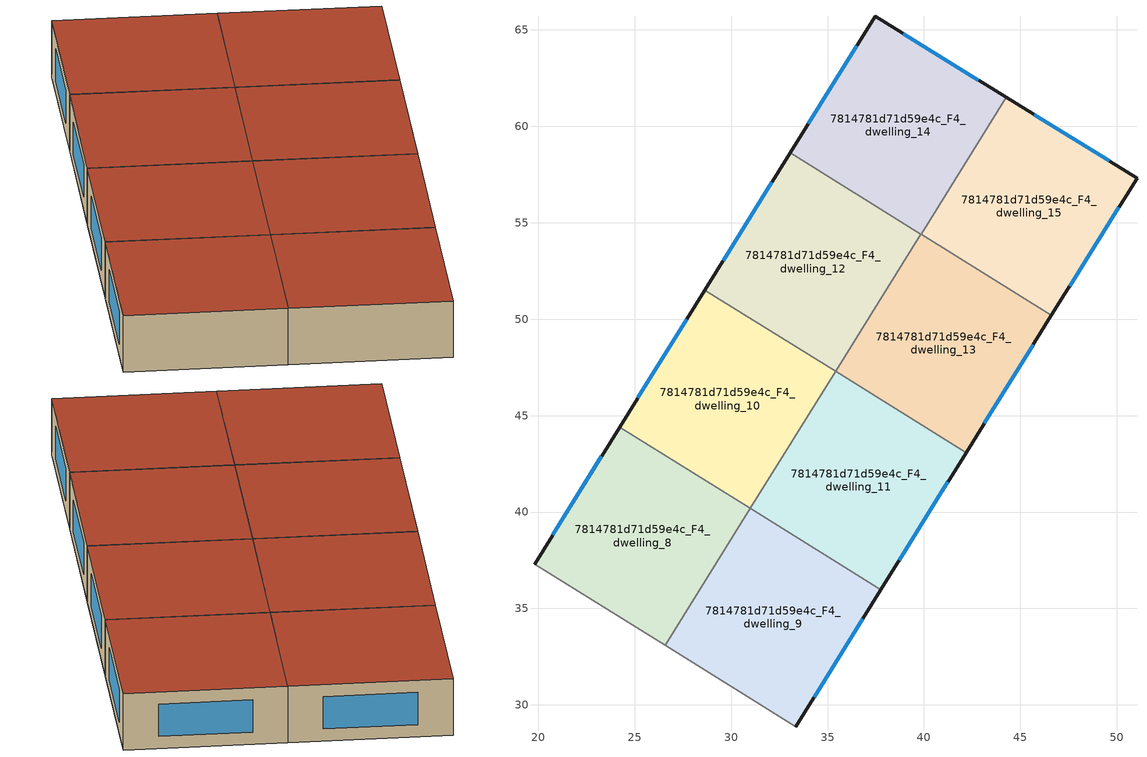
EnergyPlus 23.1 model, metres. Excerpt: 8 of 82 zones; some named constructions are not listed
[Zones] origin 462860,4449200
7814781d71d59e4c_F4_dwelling_10
 floor to 7814781d71d59e4c_F3_dwelling_10 (EU_floor_Construction): 35.42,47.3 31,40.19 24.23,44.41 28.65,51.51 z12
 wall outside (EU_wall_Construction): 28.65,51.51 24.23,44.41 z12:15
 wall to 7814781d71d59e4c_F4_dwelling_8 (EU_wall_Construction): 24.23,44.41 31,40.19 z12:15
 wall to 7814781d71d59e4c_F4_dwelling_12 (EU_wall_Construction): 35.42,47.3 28.65,51.51 z12:15
 wall to 7814781d71d59e4c_F4_dwelling_11 (EU_wall_Construction): 31,40.19 35.42,47.3 z12:15
 window (EU_Window_Construction): 27.7,49.99 25.17,45.93 z12.64:14.36
 roof outside (EU_roof_Construction): 31,40.19 35.42,47.3 28.65,51.51 24.23,44.41 z15
7814781d71d59e4c_F4_dwelling_11
 floor to 7814781d71d59e4c_F3_dwelling_11 (EU_floor_Construction): 42.19,43.09 37.77,35.98 31,40.19 35.42,47.3 z12
 wall outside (EU_wall_Construction): 37.77,35.98 42.19,43.09 z12:15
 wall to 7814781d71d59e4c_F4_dwelling_9 (EU_wall_Construction): 31,40.19 37.77,35.98 z12:15
 wall to 7814781d71d59e4c_F4_dwelling_13 (EU_wall_Construction): 42.19,43.09 35.42,47.3 z12:15
 window (EU_Window_Construction): 38.72,37.5 41.25,41.56 z12.64:14.36
 roof outside (EU_roof_Construction): 37.77,35.98 42.19,43.09 35.42,47.3 31,40.19 z15
7814781d71d59e4c_F4_dwelling_12
 floor to 7814781d71d59e4c_F3_dwelling_12 (EU_floor_Construction): 39.84,54.4 35.42,47.3 28.65,51.51 33.07,58.62 z12
 wall outside (EU_wall_Construction): 33.07,58.62 28.65,51.51 z12:15
 wall to 7814781d71d59e4c_F4_dwelling_13 (EU_wall_Construction): 35.42,47.3 39.84,54.4 z12:15
 wall to 7814781d71d59e4c_F4_dwelling_14 (EU_wall_Construction): 39.84,54.4 33.07,58.62 z12:15
 window (EU_Window_Construction): 32.12,57.1 29.59,53.03 z12.64:14.36
 roof outside (EU_roof_Construction): 35.42,47.3 39.84,54.4 33.07,58.62 28.65,51.51 z15
7814781d71d59e4c_F4_dwelling_13
 floor to 7814781d71d59e4c_F3_dwelling_13 (EU_floor_Construction): 46.61,50.19 42.19,43.09 35.42,47.3 39.84,54.4 z12
 wall outside (EU_wall_Construction): 42.19,43.09 46.61,50.19 z12:15
 wall to 7814781d71d59e4c_F4_dwelling_15 (EU_wall_Construction): 46.61,50.19 39.85,54.4 z12:15
 wall to 7814781d71d59e4c_F4_dwelling_14 (EU_wall_Construction): 39.85,54.4 39.84,54.4 z12:15
 window (EU_Window_Construction): 43.14,44.61 45.67,48.67 z12.64:14.36
 roof outside (EU_roof_Construction): 42.19,43.09 46.61,50.19 39.84,54.4 35.42,47.3 z15
7814781d71d59e4c_F4_dwelling_14
 floor to 7814781d71d59e4c_F3_dwelling_14 (EU_floor_Construction): 44.27,61.5 39.85,54.4 33.07,58.62 37.47,65.7 z12
 wall outside (EU_wall_Construction): 44.27,61.5 37.47,65.7 33.07,58.62 z12:15
 wall to 7814781d71d59e4c_F4_dwelling_15 (EU_wall_Construction): 39.85,54.4 44.27,61.5 z12:15
 window (EU_Window_Construction): 42.81,62.4 38.93,64.8 / 36.53,64.18 34.01,60.13 z12.64:14.36
 roof outside (EU_roof_Construction): 39.85,54.4 44.27,61.5 37.47,65.7 33.07,58.62 z15
7814781d71d59e4c_F4_dwelling_15
 floor to 7814781d71d59e4c_F3_dwelling_15 (EU_floor_Construction): 51.05,57.32 46.61,50.19 39.85,54.4 44.27,61.5 z12
 wall outside (EU_wall_Construction): 46.61,50.19 51.05,57.32 44.27,61.5 z12:15
 window (EU_Window_Construction): 49.6,58.21 45.72,60.61 / 47.56,51.72 50.1,55.79 z12.64:14.36
 roof outside (EU_roof_Construction): 46.61,50.19 51.05,57.32 44.27,61.5 39.85,54.4 z15
7814781d71d59e4c_F4_dwelling_8
 floor to 7814781d71d59e4c_F3_dwelling_8 (EU_floor_Construction): 31,40.19 26.58,33.09 19.81,37.3 24.23,44.41 z12
 wall outside (EU_wall_Construction): 24.23,44.41 19.81,37.3 z12:15
 wall to 7814781d71d59e4c_F4_dwelling_6 (EU_wall_Construction): 19.81,37.3 26.58,33.09 z12:15
 wall to 7814781d71d59e4c_F4_dwelling_9 (EU_wall_Construction): 26.58,33.09 31,40.19 z12:15
 window (EU_Window_Construction): 23.28,42.88 20.75,38.82 z12.64:14.36
 roof outside (EU_roof_Construction): 26.58,33.09 31,40.19 24.23,44.41 19.81,37.3 z15
7814781d71d59e4c_F4_dwelling_9
 floor to 7814781d71d59e4c_F3_dwelling_9 (EU_floor_Construction): 37.77,35.98 33.35,28.88 26.58,33.09 31,40.19 z12
 wall outside (EU_wall_Construction): 33.35,28.88 37.77,35.98 z12:15
 wall to 7814781d71d59e4c_F4_dwelling_7 (EU_wall_Construction): 26.58,33.09 33.35,28.88 z12:15
 window (EU_Window_Construction): 34.3,30.4 36.83,34.46 z12.64:14.36
 roof outside (EU_roof_Construction): 33.35,28.88 37.77,35.98 31,40.19 26.58,33.09 z15
[SCHEDULE:FILE] Column Number=1; Rows to Skip at Top=0; Number of Hours of Data=8760; Column Separator=Comma; Interpolate to Timestep=No; Minutes per Item=60; Adjust Schedule for Daylight Savings=Yes
Name | File
EU_Step8_GainSchedule_7814781d71d59e4c_F1_dwelling_14_f000 | ../../schedules/7814781d71d59e4c/7814781d71d59e4c_F1_dwelling_14_f000_gain.csv
EU_Step8_GainSchedule_7814781d71d59e4c_F1_dwelling_15_f000 | ../../schedules/7814781d71d59e4c/7814781d71d59e4c_F1_dwelling_15_f000_gain.csv
EU_Step8_GainSchedule_7814781d71d59e4c_F1_dwelling_16_f000 | ../../schedules/7814781d71d59e4c/7814781d71d59e4c_F1_dwelling_16_f000_gain.csv
EU_Step8_GainSchedule_7814781d71d59e4c_F3_dwelling_9_f000 | ../../schedules/7814781d71d59e4c/7814781d71d59e4c_F3_dwelling_9_f000_gain.csv
EU_Step8_GainSchedule_7814781d71d59e4c_F3_dwelling_10_f000 | ../../schedules/7814781d71d59e4c/7814781d71d59e4c_F3_dwelling_10_f000_gain.csv
EU_Step8_GainSchedule_7814781d71d59e4c_F3_dwelling_11_f000 | ../../schedules/7814781d71d59e4c/7814781d71d59e4c_F3_dwelling_11_f000_gain.csv
EU_Step8_GainSchedule_7814781d71d59e4c_F3_dwelling_12_f000 | ../../schedules/7814781d71d59e4c/7814781d71d59e4c_F3_dwelling_12_f000_gain.csv
EU_Step8_GainSchedule_7814781d71d59e4c_F3_dwelling_13_f000 | ../../schedules/7814781d71d59e4c/7814781d71d59e4c_F3_dwelling_13_f000_gain.csv
EU_Step8_GainSchedule_7814781d71d59e4c_F3_dwelling_14_f000 | ../../schedules/7814781d71d59e4c/7814781d71d59e4c_F3_dwelling_14_f000_gain.csv
EU_Step8_GainSchedule_7814781d71d59e4c_F3_dwelling_15_f000 | ../../schedules/7814781d71d59e4c/7814781d71d59e4c_F3_dwelling_15_f000_gain.csv
